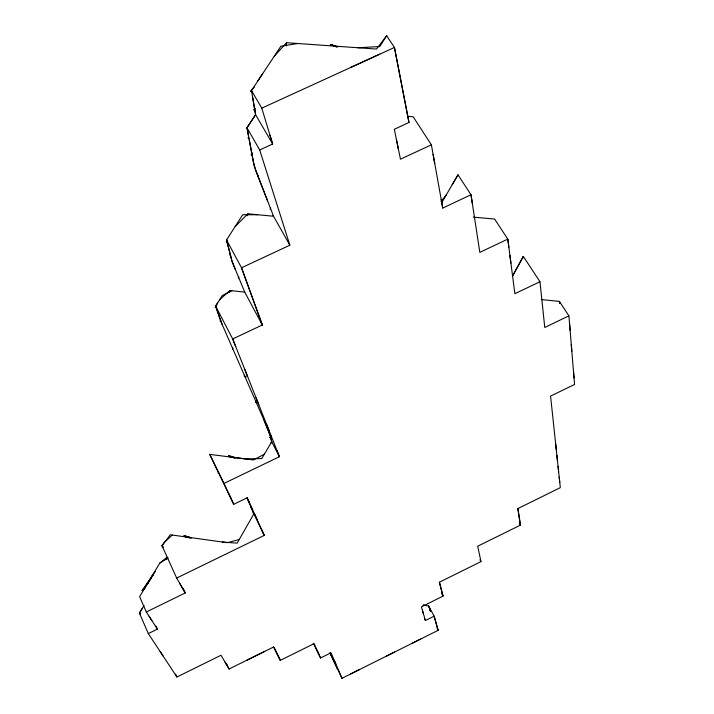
<?xml version="1.0" encoding="UTF-8"?>
<svg xmlns="http://www.w3.org/2000/svg" width="714" height="714" viewBox="0 0 714 714"><rect width="100%" height="100%" fill="white"/><g stroke="black" fill="none" stroke-linecap="round" stroke-linejoin="round"><path stroke-width="1.07" d="M185.997 537.151C180.053 534.572 190.076 536.83 191.37 538.017M286.162 46.008L286.555 42.715L376.501 49.061L386.658 35.7L394.44 47.463L408.97 122.442L394.315 129.279L400.465 159.186L431.381 144.817L413.165 116.775L407.632 116.328M235.825 458.004C234.513 456.728 224.749 454.72 230.551 457.237M331.073 44.411L330.653 45.589L331.073 44.411L337.999 46.812M166.612 559.169L167.085 557.161L159.775 563.176M229.444 292.303L229.854 290.544L244.741 292.106L262.315 324.986L232.693 338.963L279.433 456.71L223.937 483.449L233.737 504.298L247.249 497.756L264.26 535.411L176.67 578.045L162.033 545.791L163.765 542.935L172.297 535.045M247.481 215.699L247.928 213.816L273.542 216.244L289.857 245.197L241.519 267.768L262.315 324.986L241.519 267.768L226.543 239.958L242.724 214.727L257.692 214.744M152.76 575.288C152.43 576.207 153.581 575.127 152.537 575.511M522.818 258.459L523.326 256.415L539.971 281.735L544.764 327.458L568.906 315.847L559.365 301.397L541.239 299.55M246.392 376.867L244.295 376.135L244.643 375.153M183.971 536.455L184.274 535.571M228.569 456.558L228.899 455.612M430.158 610.693L430.399 610.095L430.14 610.845M244.599 375.412L244.295 376.135M256.103 401.732L255.808 402.473L256.156 401.491M512.42 276.229L523.326 256.415L512.375 276.3M452.221 184.694L457.995 174.805L470.999 194.735L479.835 252.372L507.797 239.119L494.65 219.073L473.257 217.101M441.645 202.847L457.995 174.805M231.863 290.75L222.268 295.578L215.61 306.101L220.858 321.496L266.215 425.241L269.196 432.514L271.739 441.743L261.788 458.531L245.17 458.888L236.512 457.79M270.811 443.296L271.739 441.743L270.874 438.61M423.188 605.142L428.605 605.918L434.157 616.191L438.093 630.355L341.988 678.3L331.019 652.792L320.568 657.996L314.098 643.644L280.343 660.343L273.632 646.982L229.042 669.018L221.045 655.247L176.902 677.006L148.316 633.577L139.426 613.112L144.014 605.463M140.471 614.076L139.426 613.112L142.193 608.498M146.424 585.328L153.18 574.11M148.316 633.577L157.375 629.132L146.325 611.978L139.614 596.627L159.9 562.953L168.201 557.991M386.658 35.7L379.803 46.544L358.098 47.767M222.143 324.442L215.61 306.101L217.654 302.879M235.174 226.499L247.928 213.816M248.561 136.178L246.982 127.788L255.594 114.668L251.48 90.562L280.888 46.223L297.8 43.509M273.185 215.351L273.542 216.244L254.255 166.398L246.982 127.788L255.594 114.668L252.595 97.14M257.736 81.119L262.609 73.765M269.963 437.539L270.847 437.985L269.963 437.539L271.106 435.87M145.254 587.479L142.488 590.764L142.122 590.371L155.393 571.432M142.934 590.79L148.86 581.66M149.806 580.482L151.743 577.555M253.863 109.84L254.88 109.724L254.969 110.384L253.863 109.84L255.309 108.171M251.792 91.758L250.65 91.205L251.703 91.071M251.203 154.715L252.176 154.617L252.265 155.241L251.203 154.715L252.533 153.126M162.033 545.791L163.06 547.165L162.033 545.791L170.28 534.768L227.409 542.711L239.297 539.481M226.32 241.939L227.248 241.876L227.338 242.448L226.32 241.939L227.641 240.297M215.28 307.074L216.253 307.564L215.28 307.074L216.851 305.083M441.02 201.509L446.428 194.645M250.65 91.205L254.657 86.644M274.238 56.227L286.555 42.715M148.075 582.954L147.352 582.91L148.164 583.338M142.122 590.371L142.854 590.416M219.653 299.71L229.854 290.544M264.367 454.184L253.541 459.959L209.755 454.381L233.737 504.298M424.411 618.619L425.446 620.537L434.157 616.191L438.093 630.355L437.173 628.632M350.779 673.918L359.561 669.536M385.828 656.425L394.574 652.069M412.014 643.368L420.716 639.021M425.446 620.537L421.394 606.882L443.046 596.119L439.387 582.231L480.977 561.606L477.711 546.21L520.435 525.111L517.864 508.6L560.32 487.644L550.574 396.109L574.574 384.444L568.906 315.847M246.91 660.191L264.733 651.382M146.325 611.978L185.247 592.941L183.409 588.88M539.971 281.735L514.883 293.704L507.797 239.119L508.859 247.24M431.381 144.817L442.76 208.077L470.999 194.735L472.311 203.32M289.857 245.197L259.709 149.967L272.632 144.005L261.779 108.153L251.48 90.562M350.485 67.571L379.821 54.148M261.779 108.153L394.44 47.463L408.97 122.442M222.349 542.006L237.137 543.167L253.756 514.044M267.554 427.998L266.759 427.418L267.509 427.516M423.072 605.124L424.821 605.383M229.846 456.175L234.799 457.879M228.721 456.059L234.665 458.111M184.257 535.75L190.326 537.847M184.105 536.009L190.183 538.097M330.984 44.866L336.919 46.928M330.877 44.857L336.812 46.919M139.426 613.112L140.542 614.129M160.15 651.552L163.024 655.916M149.137 616.334L151.903 620.644M519.328 523.237L520.435 525.111L517.864 508.6M255.594 114.668L272.632 144.005L269.972 135.232M225.08 662.19L227.07 665.626M176.67 578.045L185.247 592.941L179.571 583.07M246.982 127.788L259.709 149.967M479.933 559.776L480.977 561.606M441.448 593.2L443.046 596.119L439.387 582.231M215.61 306.101L232.693 338.963L235.763 346.683M271.739 441.743L279.433 456.71L276.961 450.507M273.632 646.982L280.343 660.343L274.649 648.589M331.367 655.854L341.988 678.3M313.303 643.234L320.568 657.996M209.755 454.381L223.937 483.449M221.465 478.951L221.742 479.549M228.899 493.99L231.327 499.175M329.886 652.614L337.633 669.518M226.731 663.975L229.042 669.018M247.035 497.801L250.516 505.905M254.711 514.285L257.147 519.658M261.913 530.225L264.26 535.411L252.694 511.376M317.364 650.882L318.971 654.452M247.187 498.095L249.364 502.986M156.027 626.071L157.375 629.132M175.617 674.061L176.902 677.006M264.073 420.35L269.892 435.058M334.232 660.263L335.821 663.94M244.741 292.106L232.095 261.636L226.543 239.958L231.764 260.333L235.254 269.392M244.697 369.209L247.597 376.501M256.04 397.787L258.789 404.695M266.777 424.848L269.383 431.39M250.302 505.351L251.765 509.037M251.23 507.681L253.033 512.241M267.563 200.911L256.076 171.414L253.416 162.007L249.248 139.828M429.176 607.409L430.676 611.3M428.605 605.918L430.533 610.925M422.42 610.336L423.438 613.763M396.395 139.4L398.439 149.369M433.086 154.26L434.746 163.56M441.216 199.429L442.76 208.077M509.894 255.255L510.921 263.154M555.688 444.037L556.286 449.713M556.884 455.327L557.473 460.869M558.053 466.349L558.634 471.767M559.205 477.122L559.767 482.414M573.503 371.414L574.038 377.974M569.504 323.112L570.093 330.287M571.262 344.353L571.825 351.252M220.617 320.175L220.251 321.184L220.617 320.175M238.735 276.978L238.36 278.014L238.735 276.978M257.861 175.296L257.477 176.394L257.861 175.296M232.8 348.057L232.443 349.057L232.8 348.057M218.582 472.124L218.252 473.052L218.582 472.124M270.624 208.06L270.24 209.14L270.624 208.06M330.76 654.997L330.984 654.408L330.76 654.997M230.122 254.871L230.622 255.898L230.122 254.871M248.365 137.552L248.026 137.998L249.115 138.534L248.365 137.552M248.454 500.978L249.052 501.674L248.454 500.978M250.935 507.252L251.524 507.931L250.935 507.252M253.345 513.286L253.907 513.955L253.345 513.286M559.91 303.495L559.365 301.397L559.91 303.495"/></g></svg>
